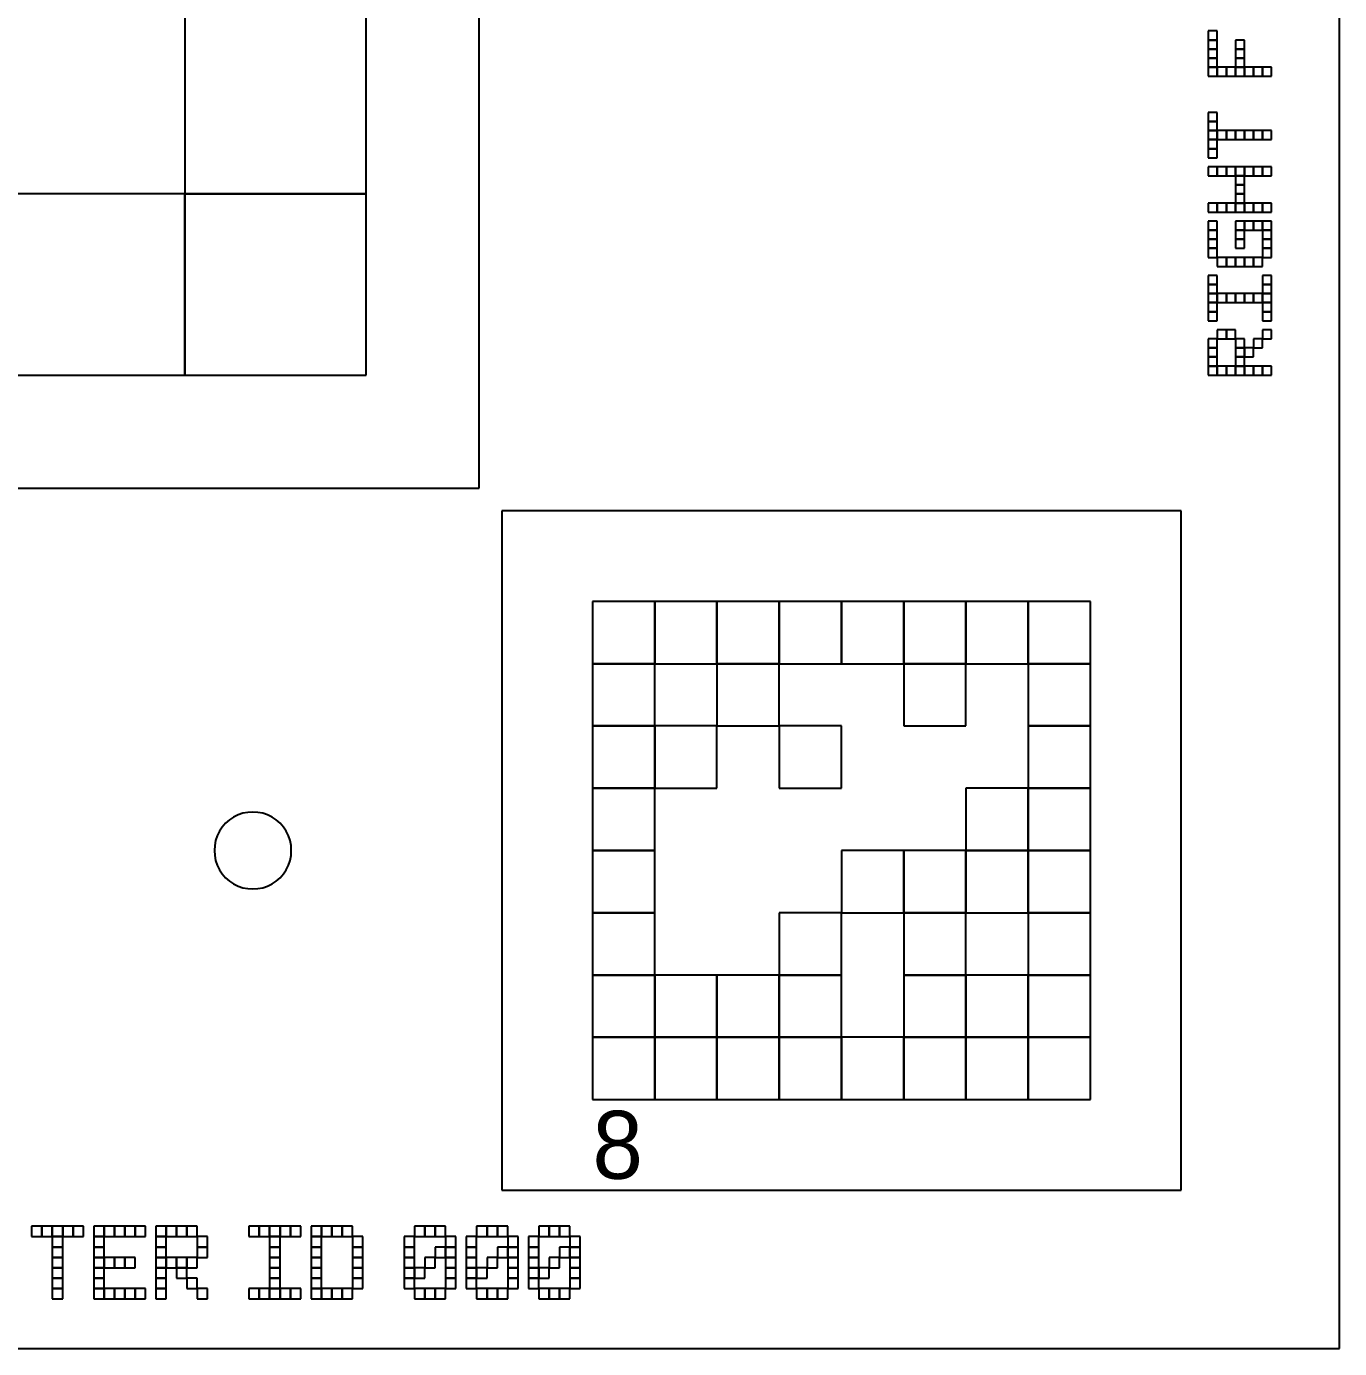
# Model space of a CAD drawing. Extents: x 0 to 150, y -8 to 159.
# Drawn here: x 92 to 150, y 0 to 58.4 of the extents above; entities that cross this region are included whole.
import ezdxf

# ---------------------------------------------------------------- set-up
doc = ezdxf.new("R2010")
doc.units = 0
for name, color, linetype in [('BLACK_POCKET', 7, 'CONTINUOUS'), ('BOARD_TEXT', 2, 'CONTINUOUS'), ('CUT', 1, 'CONTINUOUS'), ('LABEL', 3, 'CONTINUOUS'), ('MOUNT_HOLE', 5, 'CONTINUOUS'), ('QUIET_ZONE', 4, 'CONTINUOUS'), ('TAG_BOUNDARY', 8, 'CONTINUOUS')]:
    doc.layers.add(name, color=color, linetype=linetype)

msp = doc.modelspace()

# ---------------------------------------------------------------- linework, layer by layer
at = {"layer": 'BLACK_POCKET'}
for p, q in [((99, 59), (99, 51)), ((107, 51), (107, 59)), ((99, 51), (91, 51)), ((99, 51), (107, 51)), ((99, 43), (99, 51)), ((107, 51), (99, 51)), ((99, 51), (99, 43)), ((107, 43), (107, 51)), ((91, 43), (99, 43)), ((99, 43), (107, 43)), ((119.75, 33), (117, 33)), ((117, 33), (117, 30.25)), ((119.75, 30.25), (119.75, 33)), ((122.5, 33), (119.75, 33)), ((119.75, 33), (119.75, 30.25)), ((122.5, 30.25), (122.5, 33)), ((125.25, 33), (122.5, 33)), ((122.5, 33), (122.5, 30.25)), ((125.25, 30.25), (125.25, 33)), ((128, 33), (125.25, 33)), ((125.25, 33), (125.25, 30.25)), ((128, 30.25), (128, 33)), ((130.75, 33), (128, 33)), ((128, 33), (128, 30.25)), ((130.75, 30.25), (130.75, 33)), ((133.5, 33), (130.75, 33)), ((130.75, 33), (130.75, 30.25)), ((133.5, 30.25), (133.5, 33)), ((136.25, 33), (133.5, 33)), ((133.5, 33), (133.5, 30.25)), ((136.25, 30.25), (136.25, 33)), ((139, 33), (136.25, 33)), ((136.25, 33), (136.25, 30.25)), ((139, 30.25), (139, 33)), ((117, 30.25), (119.75, 30.25)), ((119.75, 30.25), (117, 30.25)), ((117, 30.25), (117, 27.5)), ((119.75, 30.25), (122.5, 30.25)), ((119.75, 27.5), (119.75, 30.25)), ((122.5, 30.25), (125.25, 30.25)), ((125.25, 30.25), (122.5, 30.25)), ((122.5, 30.25), (122.5, 27.5)), ((125.25, 30.25), (128, 30.25)), ((125.25, 27.5), (125.25, 30.25)), ((128, 30.25), (130.75, 30.25)), ((130.75, 30.25), (133.5, 30.25)), ((133.5, 30.25), (130.75, 30.25)), ((130.75, 30.25), (130.75, 27.5)), ((133.5, 30.25), (136.25, 30.25)), ((133.5, 27.5), (133.5, 30.25)), ((136.25, 30.25), (139, 30.25)), ((139, 30.25), (136.25, 30.25)), ((136.25, 30.25), (136.25, 27.5)), ((139, 27.5), (139, 30.25)), ((117, 27.5), (119.75, 27.5)), ((119.75, 27.5), (117, 27.5)), ((117, 27.5), (117, 24.75)), ((119.75, 24.75), (119.75, 27.5)), ((122.5, 27.5), (119.75, 27.5)), ((119.75, 27.5), (119.75, 24.75)), ((122.5, 27.5), (125.25, 27.5)), ((122.5, 24.75), (122.5, 27.5)), ((128, 27.5), (125.25, 27.5)), ((125.25, 27.5), (125.25, 24.75)), ((128, 24.75), (128, 27.5)), ((130.75, 27.5), (133.5, 27.5)), ((136.25, 27.5), (139, 27.5)), ((139, 27.5), (136.25, 27.5)), ((136.25, 27.5), (136.25, 24.75)), ((139, 24.75), (139, 27.5)), ((117, 24.75), (119.75, 24.75)), ((119.75, 24.75), (117, 24.75)), ((117, 24.75), (117, 22)), ((119.75, 24.75), (122.5, 24.75)), ((119.75, 22), (119.75, 24.75)), ((125.25, 24.75), (128, 24.75)), ((136.25, 24.75), (133.5, 24.75)), ((133.5, 24.75), (133.5, 22)), ((136.25, 24.75), (139, 24.75)), ((136.25, 22), (136.25, 24.75)), ((139, 24.75), (136.25, 24.75)), ((136.25, 24.75), (136.25, 22)), ((139, 22), (139, 24.75)), ((117, 22), (119.75, 22)), ((119.75, 22), (117, 22)), ((117, 22), (117, 19.25)), ((119.75, 19.25), (119.75, 22)), ((130.75, 22), (128, 22)), ((128, 22), (128, 19.25)), ((130.75, 19.25), (130.75, 22)), ((133.5, 22), (130.75, 22)), ((130.75, 22), (130.75, 19.25)), ((133.5, 22), (136.25, 22)), ((133.5, 19.25), (133.5, 22)), ((136.25, 22), (133.5, 22)), ((133.5, 22), (133.5, 19.25)), ((136.25, 22), (139, 22)), ((136.25, 19.25), (136.25, 22)), ((139, 22), (136.25, 22)), ((136.25, 22), (136.25, 19.25)), ((139, 19.25), (139, 22)), ((117, 19.25), (119.75, 19.25)), ((119.75, 19.25), (117, 19.25)), ((117, 19.25), (117, 16.5)), ((119.75, 16.5), (119.75, 19.25)), ((128, 19.25), (125.25, 19.25)), ((125.25, 19.25), (125.25, 16.5)), ((128, 19.25), (130.75, 19.25)), ((128, 16.5), (128, 19.25)), ((130.75, 19.25), (133.5, 19.25)), ((133.5, 19.25), (130.75, 19.25)), ((130.75, 19.25), (130.75, 16.5)), ((133.5, 19.25), (136.25, 19.25)), ((133.5, 16.5), (133.5, 19.25)), ((136.25, 19.25), (139, 19.25)), ((139, 19.25), (136.25, 19.25)), ((136.25, 19.25), (136.25, 16.5)), ((139, 16.5), (139, 19.25)), ((117, 16.5), (119.75, 16.5)), ((119.75, 16.5), (117, 16.5)), ((117, 16.5), (117, 13.75)), ((119.75, 13.75), (119.75, 16.5)), ((122.5, 16.5), (119.75, 16.5)), ((119.75, 16.5), (119.75, 13.75)), ((122.5, 13.75), (122.5, 16.5)), ((125.25, 16.5), (122.5, 16.5)), ((122.5, 16.5), (122.5, 13.75)), ((125.25, 16.5), (128, 16.5)), ((125.25, 13.75), (125.25, 16.5)), ((128, 16.5), (125.25, 16.5)), ((125.25, 16.5), (125.25, 13.75)), ((128, 13.75), (128, 16.5)), ((130.75, 16.5), (133.5, 16.5)), ((133.5, 16.5), (130.75, 16.5)), ((130.75, 16.5), (130.75, 13.75)), ((133.5, 13.75), (133.5, 16.5)), ((136.25, 16.5), (133.5, 16.5)), ((133.5, 16.5), (133.5, 13.75)), ((136.25, 16.5), (139, 16.5)), ((136.25, 13.75), (136.25, 16.5)), ((139, 16.5), (136.25, 16.5)), ((136.25, 16.5), (136.25, 13.75)), ((139, 13.75), (139, 16.5)), ((117, 13.75), (119.75, 13.75)), ((119.75, 13.75), (117, 13.75)), ((117, 13.75), (117, 11)), ((119.75, 13.75), (122.5, 13.75)), ((119.75, 11), (119.75, 13.75)), ((122.5, 13.75), (119.75, 13.75)), ((119.75, 13.75), (119.75, 11)), ((122.5, 13.75), (125.25, 13.75)), ((122.5, 11), (122.5, 13.75)), ((125.25, 13.75), (122.5, 13.75)), ((122.5, 13.75), (122.5, 11)), ((125.25, 13.75), (128, 13.75)), ((125.25, 11), (125.25, 13.75)), ((128, 13.75), (125.25, 13.75)), ((125.25, 13.75), (125.25, 11)), ((128, 11), (128, 13.75)), ((130.75, 13.75), (128, 13.75)), ((128, 13.75), (128, 11)), ((130.75, 13.75), (133.5, 13.75)), ((130.75, 11), (130.75, 13.75)), ((133.5, 13.75), (130.75, 13.75)), ((130.75, 13.75), (130.75, 11)), ((133.5, 13.75), (136.25, 13.75)), ((133.5, 11), (133.5, 13.75)), ((136.25, 13.75), (133.5, 13.75)), ((133.5, 13.75), (133.5, 11)), ((136.25, 13.75), (139, 13.75)), ((136.25, 11), (136.25, 13.75)), ((139, 13.75), (136.25, 13.75)), ((136.25, 13.75), (136.25, 11)), ((139, 11), (139, 13.75)), ((117, 11), (119.75, 11)), ((119.75, 11), (122.5, 11)), ((122.5, 11), (125.25, 11)), ((125.25, 11), (128, 11)), ((128, 11), (130.75, 11)), ((130.75, 11), (133.5, 11)), ((133.5, 11), (136.25, 11)), ((136.25, 11), (139, 11))]:
    msp.add_line(p, q, dxfattribs=at)
at = {"layer": 'BOARD_TEXT'}
for p, q in [((144.6, 58.2), (144.2, 58.2)), ((144.2, 58.2), (144.2, 57.8)), ((144.6, 57.8), (144.6, 58.2)), ((144.6, 57.8), (144.2, 57.8)), ((144.2, 57.8), (144.2, 57.4)), ((144.2, 57.8), (144.6, 57.8)), ((144.6, 57.4), (144.2, 57.4)), ((144.2, 57.4), (144.2, 57)), ((144.2, 57.4), (144.6, 57.4)), ((144.6, 57.4), (144.6, 57.8)), ((144.6, 57), (144.6, 57.4)), ((145.8, 57.8), (145.4, 57.8)), ((145.4, 57.8), (145.4, 57.4)), ((145.8, 57.4), (145.4, 57.4)), ((145.4, 57.4), (145.4, 57)), ((145.4, 57.4), (145.8, 57.4)), ((145.8, 57.4), (145.8, 57.8)), ((145.8, 57), (145.8, 57.4)), ((144.6, 57), (144.2, 57)), ((144.2, 57), (144.2, 56.6)), ((144.2, 57), (144.6, 57)), ((144.6, 56.6), (144.6, 57)), ((145.8, 57), (145.4, 57)), ((145.4, 57), (145.4, 56.6)), ((145.4, 57), (145.8, 57)), ((145.8, 56.6), (145.8, 57)), ((144.6, 56.6), (144.2, 56.6)), ((144.2, 56.6), (144.2, 56.2)), ((144.2, 56.6), (144.6, 56.6)), ((144.2, 56.2), (144.6, 56.2)), ((144.6, 56.2), (144.6, 56.6)), ((145, 56.6), (144.6, 56.6)), ((144.6, 56.6), (144.6, 56.2)), ((144.6, 56.2), (145, 56.2)), ((145, 56.2), (145, 56.6)), ((145.4, 56.6), (145, 56.6)), ((145, 56.6), (145, 56.2)), ((145, 56.2), (145.4, 56.2)), ((145.4, 56.2), (145.4, 56.6)), ((145.8, 56.6), (145.4, 56.6)), ((145.4, 56.6), (145.4, 56.2)), ((145.4, 56.6), (145.8, 56.6)), ((145.4, 56.2), (145.8, 56.2)), ((145.8, 56.2), (145.8, 56.6)), ((146.2, 56.6), (145.8, 56.6)), ((145.8, 56.6), (145.8, 56.2)), ((145.8, 56.2), (146.2, 56.2)), ((146.2, 56.2), (146.2, 56.6)), ((146.6, 56.6), (146.2, 56.6)), ((146.2, 56.6), (146.2, 56.2)), ((146.2, 56.2), (146.6, 56.2)), ((146.6, 56.2), (146.6, 56.6)), ((147, 56.6), (146.6, 56.6)), ((146.6, 56.6), (146.6, 56.2)), ((146.6, 56.2), (147, 56.2)), ((147, 56.2), (147, 56.6)), ((144.6, 54.6), (144.2, 54.6)), ((144.2, 54.6), (144.2, 54.2)), ((144.6, 54.2), (144.6, 54.6)), ((144.6, 54.2), (144.2, 54.2)), ((144.2, 54.2), (144.2, 53.8)), ((144.2, 54.2), (144.6, 54.2)), ((144.6, 53.8), (144.2, 53.8)), ((144.2, 53.8), (144.2, 53.4)), ((144.2, 53.8), (144.6, 53.8)), ((144.6, 53.8), (144.6, 54.2)), ((144.6, 53.4), (144.6, 53.8)), ((145, 53.8), (144.6, 53.8)), ((144.6, 53.8), (144.6, 53.4)), ((145, 53.4), (145, 53.8)), ((145.4, 53.8), (145, 53.8)), ((145, 53.8), (145, 53.4)), ((145.4, 53.4), (145.4, 53.8)), ((145.8, 53.8), (145.4, 53.8)), ((145.4, 53.8), (145.4, 53.4)), ((145.8, 53.4), (145.8, 53.8)), ((146.2, 53.8), (145.8, 53.8)), ((145.8, 53.8), (145.8, 53.4)), ((146.2, 53.4), (146.2, 53.8)), ((146.6, 53.8), (146.2, 53.8)), ((146.2, 53.8), (146.2, 53.4)), ((146.6, 53.4), (146.6, 53.8)), ((147, 53.8), (146.6, 53.8)), ((146.6, 53.8), (146.6, 53.4)), ((147, 53.4), (147, 53.8)), ((144.6, 53.4), (144.2, 53.4)), ((144.2, 53.4), (144.2, 53)), ((144.2, 53.4), (144.6, 53.4)), ((144.6, 53), (144.6, 53.4)), ((144.6, 53.4), (145, 53.4)), ((145, 53.4), (145.4, 53.4)), ((145.4, 53.4), (145.8, 53.4)), ((145.8, 53.4), (146.2, 53.4)), ((146.2, 53.4), (146.6, 53.4)), ((146.6, 53.4), (147, 53.4)), ((144.6, 53), (144.2, 53)), ((144.2, 53), (144.2, 52.6)), ((144.2, 53), (144.6, 53)), ((144.2, 52.6), (144.6, 52.6)), ((144.6, 52.6), (144.6, 53)), ((144.6, 52.2), (144.2, 52.2)), ((144.2, 52.2), (144.2, 51.8)), ((144.6, 51.8), (144.6, 52.2)), ((145, 52.2), (144.6, 52.2)), ((144.6, 52.2), (144.6, 51.8)), ((145, 51.8), (145, 52.2)), ((145.4, 52.2), (145, 52.2)), ((145, 52.2), (145, 51.8)), ((145.4, 51.8), (145.4, 52.2)), ((145.8, 52.2), (145.4, 52.2)), ((145.4, 52.2), (145.4, 51.8)), ((145.8, 51.8), (145.8, 52.2)), ((146.2, 52.2), (145.8, 52.2)), ((145.8, 52.2), (145.8, 51.8)), ((146.2, 51.8), (146.2, 52.2)), ((146.6, 52.2), (146.2, 52.2)), ((146.2, 52.2), (146.2, 51.8)), ((146.6, 51.8), (146.6, 52.2)), ((147, 52.2), (146.6, 52.2)), ((146.6, 52.2), (146.6, 51.8)), ((147, 51.8), (147, 52.2)), ((144.2, 51.8), (144.6, 51.8)), ((144.6, 51.8), (145, 51.8)), ((145, 51.8), (145.4, 51.8)), ((145.8, 51.8), (145.4, 51.8)), ((145.4, 51.8), (145.4, 51.4)), ((145.4, 51.8), (145.8, 51.8)), ((145.8, 51.4), (145.4, 51.4)), ((145.4, 51.4), (145.4, 51)), ((145.4, 51.4), (145.8, 51.4)), ((145.8, 51.4), (145.8, 51.8)), ((145.8, 51.8), (146.2, 51.8)), ((145.8, 51), (145.8, 51.4)), ((146.2, 51.8), (146.6, 51.8)), ((146.6, 51.8), (147, 51.8)), ((145.8, 51), (145.4, 51)), ((145.4, 51), (145.4, 50.6)), ((145.4, 51), (145.8, 51)), ((145.8, 50.6), (145.8, 51)), ((144.6, 50.6), (144.2, 50.6)), ((144.2, 50.6), (144.2, 50.2)), ((144.6, 50.2), (144.6, 50.6)), ((145, 50.6), (144.6, 50.6)), ((144.6, 50.6), (144.6, 50.2)), ((145, 50.2), (145, 50.6)), ((145.4, 50.6), (145, 50.6)), ((145, 50.6), (145, 50.2)), ((145.4, 50.2), (145.4, 50.6)), ((145.8, 50.6), (145.4, 50.6)), ((145.4, 50.6), (145.4, 50.2)), ((145.4, 50.6), (145.8, 50.6)), ((145.8, 50.2), (145.8, 50.6)), ((146.2, 50.6), (145.8, 50.6)), ((145.8, 50.6), (145.8, 50.2)), ((146.2, 50.2), (146.2, 50.6)), ((146.6, 50.6), (146.2, 50.6)), ((146.2, 50.6), (146.2, 50.2)), ((146.6, 50.2), (146.6, 50.6)), ((147, 50.6), (146.6, 50.6)), ((146.6, 50.6), (146.6, 50.2)), ((147, 50.2), (147, 50.6)), ((144.2, 50.2), (144.6, 50.2)), ((144.6, 49.8), (144.2, 49.8)), ((144.2, 49.8), (144.2, 49.4)), ((144.6, 50.2), (145, 50.2)), ((144.6, 49.4), (144.6, 49.8)), ((145, 50.2), (145.4, 50.2)), ((145.4, 50.2), (145.8, 50.2)), ((145.8, 49.8), (145.4, 49.8)), ((145.4, 49.8), (145.4, 49.4)), ((145.8, 50.2), (146.2, 50.2)), ((145.8, 49.4), (145.8, 49.8)), ((146.2, 49.8), (145.8, 49.8)), ((145.8, 49.8), (145.8, 49.4)), ((146.2, 50.2), (146.6, 50.2)), ((146.2, 49.4), (146.2, 49.8)), ((146.6, 49.8), (146.2, 49.8)), ((146.2, 49.8), (146.2, 49.4)), ((146.6, 50.2), (147, 50.2)), ((146.6, 49.4), (146.6, 49.8)), ((147, 49.8), (146.6, 49.8)), ((146.6, 49.8), (146.6, 49.4)), ((147, 49.4), (147, 49.8)), ((144.6, 49.4), (144.2, 49.4)), ((144.2, 49.4), (144.2, 49)), ((144.2, 49.4), (144.6, 49.4)), ((144.6, 49), (144.6, 49.4)), ((145.8, 49.4), (145.4, 49.4)), ((145.4, 49.4), (145.4, 49)), ((145.4, 49.4), (145.8, 49.4)), ((145.8, 49), (145.8, 49.4)), ((145.8, 49.4), (146.2, 49.4)), ((146.2, 49.4), (146.6, 49.4)), ((147, 49.4), (146.6, 49.4)), ((146.6, 49.4), (146.6, 49)), ((146.6, 49.4), (147, 49.4)), ((147, 49), (147, 49.4)), ((144.6, 49), (144.2, 49)), ((144.2, 49), (144.2, 48.6)), ((144.2, 49), (144.6, 49)), ((144.6, 48.6), (144.2, 48.6)), ((144.2, 48.6), (144.2, 48.2)), ((144.2, 48.6), (144.6, 48.6)), ((144.6, 48.6), (144.6, 49)), ((144.6, 48.2), (144.6, 48.6)), ((145.8, 49), (145.4, 49)), ((145.4, 49), (145.4, 48.6)), ((145.4, 49), (145.8, 49)), ((145.4, 48.6), (145.8, 48.6)), ((145.8, 48.6), (145.8, 49)), ((147, 49), (146.6, 49)), ((146.6, 49), (146.6, 48.6)), ((146.6, 49), (147, 49)), ((147, 48.6), (146.6, 48.6)), ((146.6, 48.6), (146.6, 48.2)), ((146.6, 48.6), (147, 48.6)), ((147, 48.6), (147, 49)), ((147, 48.2), (147, 48.6)), ((144.2, 48.2), (144.6, 48.2)), ((145, 48.2), (144.6, 48.2)), ((144.6, 48.2), (144.6, 47.8)), ((145, 47.8), (145, 48.2)), ((145.4, 48.2), (145, 48.2)), ((145, 48.2), (145, 47.8)), ((145.4, 47.8), (145.4, 48.2)), ((145.8, 48.2), (145.4, 48.2)), ((145.4, 48.2), (145.4, 47.8)), ((145.8, 47.8), (145.8, 48.2)), ((146.2, 48.2), (145.8, 48.2)), ((145.8, 48.2), (145.8, 47.8)), ((146.2, 47.8), (146.2, 48.2)), ((146.6, 48.2), (146.2, 48.2)), ((146.2, 48.2), (146.2, 47.8)), ((146.6, 47.8), (146.6, 48.2)), ((146.6, 48.2), (147, 48.2)), ((144.6, 47.4), (144.2, 47.4)), ((144.2, 47.4), (144.2, 47)), ((144.6, 47.8), (145, 47.8)), ((144.6, 47), (144.6, 47.4)), ((145, 47.8), (145.4, 47.8)), ((145.4, 47.8), (145.8, 47.8)), ((145.8, 47.8), (146.2, 47.8)), ((146.2, 47.8), (146.6, 47.8)), ((147, 47.4), (146.6, 47.4)), ((146.6, 47.4), (146.6, 47)), ((147, 47), (147, 47.4)), ((144.6, 47), (144.2, 47)), ((144.2, 47), (144.2, 46.6)), ((144.2, 47), (144.6, 47)), ((144.6, 46.6), (144.6, 47)), ((147, 47), (146.6, 47)), ((146.6, 47), (146.6, 46.6)), ((146.6, 47), (147, 47)), ((147, 46.6), (147, 47)), ((144.6, 46.6), (144.2, 46.6)), ((144.2, 46.6), (144.2, 46.2)), ((144.2, 46.6), (144.6, 46.6)), ((144.6, 46.2), (144.2, 46.2)), ((144.2, 46.2), (144.2, 45.8)), ((144.2, 46.2), (144.6, 46.2)), ((144.6, 46.2), (144.6, 46.6)), ((145, 46.6), (144.6, 46.6)), ((144.6, 46.6), (144.6, 46.2)), ((144.6, 45.8), (144.6, 46.2)), ((144.6, 46.2), (145, 46.2)), ((145, 46.2), (145, 46.6)), ((145.4, 46.6), (145, 46.6)), ((145, 46.6), (145, 46.2)), ((145, 46.2), (145.4, 46.2)), ((145.4, 46.2), (145.4, 46.6)), ((145.8, 46.6), (145.4, 46.6)), ((145.4, 46.6), (145.4, 46.2)), ((145.4, 46.2), (145.8, 46.2)), ((145.8, 46.2), (145.8, 46.6)), ((146.2, 46.6), (145.8, 46.6)), ((145.8, 46.6), (145.8, 46.2)), ((145.8, 46.2), (146.2, 46.2)), ((146.2, 46.2), (146.2, 46.6)), ((146.6, 46.6), (146.2, 46.6)), ((146.2, 46.6), (146.2, 46.2)), ((146.2, 46.2), (146.6, 46.2)), ((146.6, 46.2), (146.6, 46.6)), ((147, 46.6), (146.6, 46.6)), ((146.6, 46.6), (146.6, 46.2)), ((146.6, 46.6), (147, 46.6)), ((147, 46.2), (146.6, 46.2)), ((146.6, 46.2), (146.6, 45.8)), ((146.6, 46.2), (147, 46.2)), ((147, 46.2), (147, 46.6)), ((147, 45.8), (147, 46.2)), ((144.6, 45.8), (144.2, 45.8)), ((144.2, 45.8), (144.2, 45.4)), ((144.2, 45.8), (144.6, 45.8)), ((144.6, 45.4), (144.6, 45.8)), ((147, 45.8), (146.6, 45.8)), ((146.6, 45.8), (146.6, 45.4)), ((146.6, 45.8), (147, 45.8)), ((147, 45.4), (147, 45.8)), ((144.2, 45.4), (144.6, 45.4)), ((145, 45), (144.6, 45)), ((144.6, 45), (144.6, 44.6)), ((145, 44.6), (145, 45)), ((145.4, 45), (145, 45)), ((145, 45), (145, 44.6)), ((145.4, 44.6), (145.4, 45)), ((146.6, 45.4), (147, 45.4)), ((147, 45), (146.6, 45)), ((146.6, 45), (146.6, 44.6)), ((147, 44.6), (147, 45)), ((144.6, 44.6), (144.2, 44.6)), ((144.2, 44.6), (144.2, 44.2)), ((144.6, 44.2), (144.6, 44.6)), ((144.6, 44.6), (145, 44.6)), ((145, 44.6), (145.4, 44.6)), ((145.8, 44.6), (145.4, 44.6)), ((145.4, 44.6), (145.4, 44.2)), ((145.8, 44.2), (145.8, 44.6)), ((146.6, 44.6), (146.2, 44.6)), ((146.2, 44.6), (146.2, 44.2)), ((146.6, 44.2), (146.6, 44.6)), ((146.6, 44.6), (147, 44.6)), ((144.6, 44.2), (144.2, 44.2)), ((144.2, 44.2), (144.2, 43.8)), ((144.2, 44.2), (144.6, 44.2)), ((144.6, 43.8), (144.6, 44.2)), ((145.8, 44.2), (145.4, 44.2)), ((145.4, 44.2), (145.4, 43.8)), ((145.4, 44.2), (145.8, 44.2)), ((145.8, 43.8), (145.8, 44.2)), ((146.2, 44.2), (145.8, 44.2)), ((145.8, 44.2), (145.8, 43.8)), ((146.2, 43.8), (146.2, 44.2)), ((146.2, 44.2), (146.6, 44.2)), ((144.6, 43.8), (144.2, 43.8)), ((144.2, 43.8), (144.2, 43.4)), ((144.2, 43.8), (144.6, 43.8)), ((144.6, 43.4), (144.2, 43.4)), ((144.2, 43.4), (144.2, 43)), ((144.2, 43.4), (144.6, 43.4)), ((144.6, 43.4), (144.6, 43.8)), ((144.6, 43), (144.6, 43.4)), ((145, 43.4), (144.6, 43.4)), ((144.6, 43.4), (144.6, 43)), ((145, 43), (145, 43.4)), ((145.4, 43.4), (145, 43.4)), ((145, 43.4), (145, 43)), ((145.8, 43.8), (145.4, 43.8)), ((145.4, 43.8), (145.4, 43.4)), ((145.4, 43.8), (145.8, 43.8)), ((145.4, 43), (145.4, 43.4)), ((145.8, 43.4), (145.4, 43.4)), ((145.4, 43.4), (145.4, 43)), ((145.4, 43.4), (145.8, 43.4)), ((145.8, 43.4), (145.8, 43.8)), ((145.8, 43.8), (146.2, 43.8)), ((145.8, 43), (145.8, 43.4)), ((146.2, 43.4), (145.8, 43.4)), ((145.8, 43.4), (145.8, 43)), ((146.2, 43), (146.2, 43.4)), ((146.6, 43.4), (146.2, 43.4)), ((146.2, 43.4), (146.2, 43)), ((146.6, 43), (146.6, 43.4)), ((147, 43.4), (146.6, 43.4)), ((146.6, 43.4), (146.6, 43)), ((147, 43), (147, 43.4)), ((144.2, 43), (144.6, 43)), ((144.6, 43), (145, 43)), ((145, 43), (145.4, 43)), ((145.4, 43), (145.8, 43)), ((145.8, 43), (146.2, 43)), ((146.2, 43), (146.6, 43)), ((146.6, 43), (147, 43)), ((92.685714, 5.4), (92.228571, 5.4)), ((92.228571, 5.4), (92.228571, 4.942857)), ((92.685714, 4.942857), (92.685714, 5.4)), ((93.142857, 5.4), (92.685714, 5.4)), ((92.685714, 5.4), (92.685714, 4.942857)), ((93.142857, 4.942857), (93.142857, 5.4)), ((93.6, 5.4), (93.142857, 5.4)), ((93.142857, 5.4), (93.142857, 4.942857)), ((93.6, 4.942857), (93.6, 5.4)), ((94.057143, 5.4), (93.6, 5.4)), ((93.6, 5.4), (93.6, 4.942857)), ((94.057143, 4.942857), (94.057143, 5.4)), ((94.514286, 5.4), (94.057143, 5.4)), ((94.057143, 5.4), (94.057143, 4.942857)), ((94.514286, 4.942857), (94.514286, 5.4)), ((95.428571, 5.4), (94.971429, 5.4)), ((94.971429, 5.4), (94.971429, 4.942857)), ((95.428571, 4.942857), (95.428571, 5.4)), ((95.885714, 5.4), (95.428571, 5.4)), ((95.428571, 5.4), (95.428571, 4.942857)), ((95.885714, 4.942857), (95.885714, 5.4)), ((96.342857, 5.4), (95.885714, 5.4)), ((95.885714, 5.4), (95.885714, 4.942857)), ((96.342857, 4.942857), (96.342857, 5.4)), ((96.8, 5.4), (96.342857, 5.4)), ((96.342857, 5.4), (96.342857, 4.942857)), ((96.8, 4.942857), (96.8, 5.4)), ((97.257143, 5.4), (96.8, 5.4)), ((96.8, 5.4), (96.8, 4.942857)), ((97.257143, 4.942857), (97.257143, 5.4)), ((98.171429, 5.4), (97.714286, 5.4)), ((97.714286, 5.4), (97.714286, 4.942857)), ((98.171429, 4.942857), (98.171429, 5.4)), ((98.628571, 5.4), (98.171429, 5.4)), ((98.171429, 5.4), (98.171429, 4.942857)), ((98.628571, 4.942857), (98.628571, 5.4)), ((99.085714, 5.4), (98.628571, 5.4)), ((98.628571, 5.4), (98.628571, 4.942857)), ((99.085714, 4.942857), (99.085714, 5.4)), ((99.542857, 5.4), (99.085714, 5.4)), ((99.085714, 5.4), (99.085714, 4.942857)), ((99.542857, 4.942857), (99.542857, 5.4)), ((102.285714, 5.4), (101.828571, 5.4)), ((101.828571, 5.4), (101.828571, 4.942857)), ((102.285714, 4.942857), (102.285714, 5.4)), ((102.742857, 5.4), (102.285714, 5.4)), ((102.285714, 5.4), (102.285714, 4.942857)), ((102.742857, 4.942857), (102.742857, 5.4)), ((103.2, 5.4), (102.742857, 5.4)), ((102.742857, 5.4), (102.742857, 4.942857)), ((103.2, 4.942857), (103.2, 5.4)), ((103.657143, 5.4), (103.2, 5.4)), ((103.2, 5.4), (103.2, 4.942857)), ((103.657143, 4.942857), (103.657143, 5.4)), ((104.114286, 5.4), (103.657143, 5.4)), ((103.657143, 5.4), (103.657143, 4.942857)), ((104.114286, 4.942857), (104.114286, 5.4)), ((105.028571, 5.4), (104.571429, 5.4)), ((104.571429, 5.4), (104.571429, 4.942857)), ((105.028571, 4.942857), (105.028571, 5.4)), ((105.485714, 5.4), (105.028571, 5.4)), ((105.028571, 5.4), (105.028571, 4.942857)), ((105.485714, 4.942857), (105.485714, 5.4)), ((105.942857, 5.4), (105.485714, 5.4)), ((105.485714, 5.4), (105.485714, 4.942857)), ((105.942857, 4.942857), (105.942857, 5.4)), ((106.4, 5.4), (105.942857, 5.4)), ((105.942857, 5.4), (105.942857, 4.942857)), ((106.4, 4.942857), (106.4, 5.4)), ((109.6, 5.4), (109.142857, 5.4)), ((109.142857, 5.4), (109.142857, 4.942857)), ((109.6, 4.942857), (109.6, 5.4)), ((110.057143, 5.4), (109.6, 5.4)), ((109.6, 5.4), (109.6, 4.942857)), ((110.057143, 4.942857), (110.057143, 5.4)), ((110.514286, 5.4), (110.057143, 5.4)), ((110.057143, 5.4), (110.057143, 4.942857)), ((110.514286, 4.942857), (110.514286, 5.4)), ((112.342857, 5.4), (111.885714, 5.4)), ((111.885714, 5.4), (111.885714, 4.942857)), ((112.342857, 4.942857), (112.342857, 5.4)), ((112.8, 5.4), (112.342857, 5.4)), ((112.342857, 5.4), (112.342857, 4.942857)), ((112.8, 4.942857), (112.8, 5.4)), ((113.257143, 5.4), (112.8, 5.4)), ((112.8, 5.4), (112.8, 4.942857)), ((113.257143, 4.942857), (113.257143, 5.4)), ((115.085714, 5.4), (114.628571, 5.4)), ((114.628571, 5.4), (114.628571, 4.942857)), ((115.085714, 4.942857), (115.085714, 5.4)), ((115.542857, 5.4), (115.085714, 5.4)), ((115.085714, 5.4), (115.085714, 4.942857)), ((115.542857, 4.942857), (115.542857, 5.4)), ((116, 5.4), (115.542857, 5.4)), ((115.542857, 5.4), (115.542857, 4.942857)), ((116, 4.942857), (116, 5.4)), ((92.228571, 4.942857), (92.685714, 4.942857)), ((92.685714, 4.942857), (93.142857, 4.942857)), ((93.142857, 4.942857), (93.6, 4.942857)), ((93.6, 4.942857), (93.142857, 4.942857)), ((93.142857, 4.942857), (93.142857, 4.485714)), ((93.6, 4.942857), (94.057143, 4.942857)), ((93.6, 4.485714), (93.6, 4.942857)), ((94.057143, 4.942857), (94.514286, 4.942857)), ((94.971429, 4.942857), (95.428571, 4.942857)), ((95.428571, 4.942857), (94.971429, 4.942857)), ((94.971429, 4.942857), (94.971429, 4.485714)), ((95.428571, 4.942857), (95.885714, 4.942857)), ((95.428571, 4.485714), (95.428571, 4.942857)), ((95.885714, 4.942857), (96.342857, 4.942857)), ((96.342857, 4.942857), (96.8, 4.942857)), ((96.8, 4.942857), (97.257143, 4.942857)), ((97.714286, 4.942857), (98.171429, 4.942857)), ((98.171429, 4.942857), (97.714286, 4.942857)), ((97.714286, 4.942857), (97.714286, 4.485714)), ((98.171429, 4.942857), (98.628571, 4.942857)), ((98.171429, 4.485714), (98.171429, 4.942857)), ((98.628571, 4.942857), (99.085714, 4.942857)), ((99.085714, 4.942857), (99.542857, 4.942857)), ((100, 4.942857), (99.542857, 4.942857)), ((99.542857, 4.942857), (99.542857, 4.485714)), ((100, 4.485714), (100, 4.942857)), ((101.828571, 4.942857), (102.285714, 4.942857)), ((102.285714, 4.942857), (102.742857, 4.942857)), ((102.742857, 4.942857), (103.2, 4.942857)), ((103.2, 4.942857), (102.742857, 4.942857)), ((102.742857, 4.942857), (102.742857, 4.485714)), ((103.2, 4.942857), (103.657143, 4.942857)), ((103.2, 4.485714), (103.2, 4.942857)), ((103.657143, 4.942857), (104.114286, 4.942857)), ((104.571429, 4.942857), (105.028571, 4.942857)), ((105.028571, 4.942857), (104.571429, 4.942857)), ((104.571429, 4.942857), (104.571429, 4.485714)), ((105.028571, 4.942857), (105.485714, 4.942857)), ((105.028571, 4.485714), (105.028571, 4.942857)), ((105.485714, 4.942857), (105.942857, 4.942857)), ((105.942857, 4.942857), (106.4, 4.942857)), ((106.857143, 4.942857), (106.4, 4.942857)), ((106.4, 4.942857), (106.4, 4.485714)), ((106.857143, 4.485714), (106.857143, 4.942857)), ((109.142857, 4.942857), (108.685714, 4.942857)), ((108.685714, 4.942857), (108.685714, 4.485714)), ((109.142857, 4.942857), (109.6, 4.942857)), ((109.142857, 4.485714), (109.142857, 4.942857)), ((109.6, 4.942857), (110.057143, 4.942857)), ((110.057143, 4.942857), (110.514286, 4.942857)), ((110.971429, 4.942857), (110.514286, 4.942857)), ((110.514286, 4.942857), (110.514286, 4.485714)), ((110.971429, 4.485714), (110.971429, 4.942857)), ((111.885714, 4.942857), (111.428571, 4.942857)), ((111.428571, 4.942857), (111.428571, 4.485714)), ((111.885714, 4.942857), (112.342857, 4.942857)), ((111.885714, 4.485714), (111.885714, 4.942857)), ((112.342857, 4.942857), (112.8, 4.942857)), ((112.8, 4.942857), (113.257143, 4.942857)), ((113.714286, 4.942857), (113.257143, 4.942857)), ((113.257143, 4.942857), (113.257143, 4.485714)), ((113.714286, 4.485714), (113.714286, 4.942857)), ((114.628571, 4.942857), (114.171429, 4.942857)), ((114.171429, 4.942857), (114.171429, 4.485714)), ((114.628571, 4.942857), (115.085714, 4.942857)), ((114.628571, 4.485714), (114.628571, 4.942857)), ((115.085714, 4.942857), (115.542857, 4.942857)), ((115.542857, 4.942857), (116, 4.942857)), ((116.457143, 4.942857), (116, 4.942857)), ((116, 4.942857), (116, 4.485714)), ((116.457143, 4.485714), (116.457143, 4.942857)), ((93.142857, 4.485714), (93.6, 4.485714)), ((93.6, 4.485714), (93.142857, 4.485714)), ((93.142857, 4.485714), (93.142857, 4.028571)), ((93.6, 4.028571), (93.6, 4.485714)), ((94.971429, 4.485714), (95.428571, 4.485714)), ((95.428571, 4.485714), (94.971429, 4.485714)), ((94.971429, 4.485714), (94.971429, 4.028571)), ((95.428571, 4.028571), (95.428571, 4.485714)), ((97.714286, 4.485714), (98.171429, 4.485714)), ((98.171429, 4.485714), (97.714286, 4.485714)), ((97.714286, 4.485714), (97.714286, 4.028571)), ((98.171429, 4.028571), (98.171429, 4.485714)), ((99.542857, 4.485714), (100, 4.485714)), ((100, 4.485714), (99.542857, 4.485714)), ((99.542857, 4.485714), (99.542857, 4.028571)), ((100, 4.028571), (100, 4.485714)), ((102.742857, 4.485714), (103.2, 4.485714)), ((103.2, 4.485714), (102.742857, 4.485714)), ((102.742857, 4.485714), (102.742857, 4.028571)), ((103.2, 4.028571), (103.2, 4.485714)), ((104.571429, 4.485714), (105.028571, 4.485714)), ((105.028571, 4.485714), (104.571429, 4.485714)), ((104.571429, 4.485714), (104.571429, 4.028571)), ((105.028571, 4.028571), (105.028571, 4.485714)), ((106.4, 4.485714), (106.857143, 4.485714)), ((106.857143, 4.485714), (106.4, 4.485714)), ((106.4, 4.485714), (106.4, 4.028571)), ((106.857143, 4.028571), (106.857143, 4.485714)), ((108.685714, 4.485714), (109.142857, 4.485714)), ((109.142857, 4.485714), (108.685714, 4.485714)), ((108.685714, 4.485714), (108.685714, 4.028571)), ((109.142857, 4.028571), (109.142857, 4.485714)), ((110.514286, 4.485714), (110.057143, 4.485714)), ((110.057143, 4.485714), (110.057143, 4.028571)), ((110.514286, 4.485714), (110.971429, 4.485714)), ((110.514286, 4.028571), (110.514286, 4.485714)), ((110.971429, 4.485714), (110.514286, 4.485714)), ((110.514286, 4.485714), (110.514286, 4.028571)), ((110.971429, 4.028571), (110.971429, 4.485714)), ((111.428571, 4.485714), (111.885714, 4.485714)), ((111.885714, 4.485714), (111.428571, 4.485714)), ((111.428571, 4.485714), (111.428571, 4.028571)), ((111.885714, 4.028571), (111.885714, 4.485714)), ((113.257143, 4.485714), (112.8, 4.485714)), ((112.8, 4.485714), (112.8, 4.028571)), ((113.257143, 4.485714), (113.714286, 4.485714)), ((113.257143, 4.028571), (113.257143, 4.485714)), ((113.714286, 4.485714), (113.257143, 4.485714)), ((113.257143, 4.485714), (113.257143, 4.028571)), ((113.714286, 4.028571), (113.714286, 4.485714)), ((114.171429, 4.485714), (114.628571, 4.485714)), ((114.628571, 4.485714), (114.171429, 4.485714)), ((114.171429, 4.485714), (114.171429, 4.028571)), ((114.628571, 4.028571), (114.628571, 4.485714)), ((116, 4.485714), (115.542857, 4.485714)), ((115.542857, 4.485714), (115.542857, 4.028571)), ((116, 4.485714), (116.457143, 4.485714)), ((116, 4.028571), (116, 4.485714)), ((116.457143, 4.485714), (116, 4.485714)), ((116, 4.485714), (116, 4.028571)), ((116.457143, 4.028571), (116.457143, 4.485714)), ((93.142857, 4.028571), (93.6, 4.028571)), ((93.6, 4.028571), (93.142857, 4.028571)), ((93.142857, 4.028571), (93.142857, 3.571429)), ((93.142857, 3.571429), (93.6, 3.571429)), ((93.6, 3.571429), (93.142857, 3.571429)), ((93.142857, 3.571429), (93.142857, 3.114286)), ((93.6, 3.571429), (93.6, 4.028571)), ((93.6, 3.114286), (93.6, 3.571429)), ((94.971429, 4.028571), (95.428571, 4.028571)), ((95.428571, 4.028571), (94.971429, 4.028571)), ((94.971429, 4.028571), (94.971429, 3.571429)), ((94.971429, 3.571429), (95.428571, 3.571429)), ((95.428571, 3.571429), (94.971429, 3.571429)), ((94.971429, 3.571429), (94.971429, 3.114286)), ((95.428571, 3.571429), (95.428571, 4.028571)), ((95.885714, 4.028571), (95.428571, 4.028571)), ((95.428571, 4.028571), (95.428571, 3.571429)), ((95.428571, 3.571429), (95.885714, 3.571429)), ((95.428571, 3.114286), (95.428571, 3.571429)), ((95.885714, 3.571429), (95.885714, 4.028571)), ((96.342857, 4.028571), (95.885714, 4.028571)), ((95.885714, 4.028571), (95.885714, 3.571429)), ((95.885714, 3.571429), (96.342857, 3.571429)), ((96.342857, 3.571429), (96.342857, 4.028571)), ((96.8, 4.028571), (96.342857, 4.028571)), ((96.342857, 4.028571), (96.342857, 3.571429)), ((96.342857, 3.571429), (96.8, 3.571429)), ((96.8, 3.571429), (96.8, 4.028571)), ((97.714286, 4.028571), (98.171429, 4.028571)), ((98.171429, 4.028571), (97.714286, 4.028571)), ((97.714286, 4.028571), (97.714286, 3.571429)), ((97.714286, 3.571429), (98.171429, 3.571429)), ((98.171429, 3.571429), (97.714286, 3.571429)), ((97.714286, 3.571429), (97.714286, 3.114286)), ((98.171429, 3.571429), (98.171429, 4.028571)), ((98.628571, 4.028571), (98.171429, 4.028571)), ((98.171429, 4.028571), (98.171429, 3.571429)), ((98.171429, 3.571429), (98.628571, 3.571429)), ((98.171429, 3.114286), (98.171429, 3.571429)), ((98.628571, 3.571429), (98.628571, 4.028571)), ((99.085714, 4.028571), (98.628571, 4.028571)), ((98.628571, 4.028571), (98.628571, 3.571429)), ((98.628571, 3.571429), (99.085714, 3.571429)), ((99.085714, 3.571429), (98.628571, 3.571429)), ((98.628571, 3.571429), (98.628571, 3.114286)), ((99.085714, 3.571429), (99.085714, 4.028571)), ((99.542857, 4.028571), (99.085714, 4.028571)), ((99.085714, 4.028571), (99.085714, 3.571429)), ((99.085714, 3.571429), (99.542857, 3.571429)), ((99.085714, 3.114286), (99.085714, 3.571429)), ((99.542857, 4.028571), (100, 4.028571)), ((99.542857, 3.571429), (99.542857, 4.028571)), ((102.742857, 4.028571), (103.2, 4.028571)), ((103.2, 4.028571), (102.742857, 4.028571)), ((102.742857, 4.028571), (102.742857, 3.571429)), ((102.742857, 3.571429), (103.2, 3.571429)), ((103.2, 3.571429), (102.742857, 3.571429)), ((102.742857, 3.571429), (102.742857, 3.114286)), ((103.2, 3.571429), (103.2, 4.028571)), ((103.2, 3.114286), (103.2, 3.571429)), ((104.571429, 4.028571), (105.028571, 4.028571)), ((105.028571, 4.028571), (104.571429, 4.028571)), ((104.571429, 4.028571), (104.571429, 3.571429)), ((104.571429, 3.571429), (105.028571, 3.571429)), ((105.028571, 3.571429), (104.571429, 3.571429)), ((104.571429, 3.571429), (104.571429, 3.114286)), ((105.028571, 3.571429), (105.028571, 4.028571)), ((105.028571, 3.114286), (105.028571, 3.571429)), ((106.4, 4.028571), (106.857143, 4.028571)), ((106.857143, 4.028571), (106.4, 4.028571)), ((106.4, 4.028571), (106.4, 3.571429)), ((106.4, 3.571429), (106.857143, 3.571429)), ((106.857143, 3.571429), (106.4, 3.571429)), ((106.4, 3.571429), (106.4, 3.114286)), ((106.857143, 3.571429), (106.857143, 4.028571)), ((106.857143, 3.114286), (106.857143, 3.571429)), ((108.685714, 4.028571), (109.142857, 4.028571)), ((109.142857, 4.028571), (108.685714, 4.028571)), ((108.685714, 4.028571), (108.685714, 3.571429)), ((108.685714, 3.571429), (109.142857, 3.571429)), ((109.142857, 3.571429), (108.685714, 3.571429)), ((108.685714, 3.571429), (108.685714, 3.114286)), ((109.142857, 3.571429), (109.142857, 4.028571)), ((109.142857, 3.114286), (109.142857, 3.571429)), ((109.6, 3.571429), (109.142857, 3.571429)), ((109.142857, 3.571429), (109.142857, 3.114286)), ((110.057143, 4.028571), (109.6, 4.028571)), ((109.6, 4.028571), (109.6, 3.571429)), ((109.6, 3.571429), (110.057143, 3.571429)), ((109.6, 3.114286), (109.6, 3.571429)), ((110.057143, 4.028571), (110.514286, 4.028571)), ((110.057143, 3.571429), (110.057143, 4.028571)), ((110.514286, 4.028571), (110.971429, 4.028571)), ((110.971429, 4.028571), (110.514286, 4.028571)), ((110.514286, 4.028571), (110.514286, 3.571429)), ((110.514286, 3.571429), (110.971429, 3.571429)), ((110.971429, 3.571429), (110.514286, 3.571429)), ((110.514286, 3.571429), (110.514286, 3.114286)), ((110.971429, 3.571429), (110.971429, 4.028571)), ((110.971429, 3.114286), (110.971429, 3.571429)), ((111.428571, 4.028571), (111.885714, 4.028571)), ((111.885714, 4.028571), (111.428571, 4.028571)), ((111.428571, 4.028571), (111.428571, 3.571429)), ((111.428571, 3.571429), (111.885714, 3.571429)), ((111.885714, 3.571429), (111.428571, 3.571429)), ((111.428571, 3.571429), (111.428571, 3.114286)), ((111.885714, 3.571429), (111.885714, 4.028571)), ((111.885714, 3.114286), (111.885714, 3.571429)), ((112.342857, 3.571429), (111.885714, 3.571429)), ((111.885714, 3.571429), (111.885714, 3.114286)), ((112.8, 4.028571), (112.342857, 4.028571)), ((112.342857, 4.028571), (112.342857, 3.571429)), ((112.342857, 3.571429), (112.8, 3.571429)), ((112.342857, 3.114286), (112.342857, 3.571429)), ((112.8, 4.028571), (113.257143, 4.028571)), ((112.8, 3.571429), (112.8, 4.028571)), ((113.257143, 4.028571), (113.714286, 4.028571)), ((113.714286, 4.028571), (113.257143, 4.028571)), ((113.257143, 4.028571), (113.257143, 3.571429)), ((113.257143, 3.571429), (113.714286, 3.571429)), ((113.714286, 3.571429), (113.257143, 3.571429)), ((113.257143, 3.571429), (113.257143, 3.114286)), ((113.714286, 3.571429), (113.714286, 4.028571)), ((113.714286, 3.114286), (113.714286, 3.571429)), ((114.171429, 4.028571), (114.628571, 4.028571)), ((114.628571, 4.028571), (114.171429, 4.028571)), ((114.171429, 4.028571), (114.171429, 3.571429)), ((114.171429, 3.571429), (114.628571, 3.571429)), ((114.628571, 3.571429), (114.171429, 3.571429)), ((114.171429, 3.571429), (114.171429, 3.114286)), ((114.628571, 3.571429), (114.628571, 4.028571)), ((114.628571, 3.114286), (114.628571, 3.571429)), ((115.085714, 3.571429), (114.628571, 3.571429)), ((114.628571, 3.571429), (114.628571, 3.114286)), ((115.542857, 4.028571), (115.085714, 4.028571)), ((115.085714, 4.028571), (115.085714, 3.571429)), ((115.085714, 3.571429), (115.542857, 3.571429)), ((115.085714, 3.114286), (115.085714, 3.571429)), ((115.542857, 4.028571), (116, 4.028571)), ((115.542857, 3.571429), (115.542857, 4.028571)), ((116, 4.028571), (116.457143, 4.028571)), ((116.457143, 4.028571), (116, 4.028571)), ((116, 4.028571), (116, 3.571429)), ((116, 3.571429), (116.457143, 3.571429)), ((116.457143, 3.571429), (116, 3.571429)), ((116, 3.571429), (116, 3.114286)), ((116.457143, 3.571429), (116.457143, 4.028571)), ((116.457143, 3.114286), (116.457143, 3.571429)), ((93.142857, 3.114286), (93.6, 3.114286)), ((93.6, 3.114286), (93.142857, 3.114286)), ((93.142857, 3.114286), (93.142857, 2.657143)), ((93.6, 2.657143), (93.6, 3.114286)), ((94.971429, 3.114286), (95.428571, 3.114286)), ((95.428571, 3.114286), (94.971429, 3.114286)), ((94.971429, 3.114286), (94.971429, 2.657143)), ((95.428571, 2.657143), (95.428571, 3.114286)), ((97.714286, 3.114286), (98.171429, 3.114286)), ((98.171429, 3.114286), (97.714286, 3.114286)), ((97.714286, 3.114286), (97.714286, 2.657143)), ((98.171429, 2.657143), (98.171429, 3.114286)), ((98.628571, 3.114286), (99.085714, 3.114286)), ((99.542857, 3.114286), (99.085714, 3.114286)), ((99.085714, 3.114286), (99.085714, 2.657143)), ((99.542857, 2.657143), (99.542857, 3.114286)), ((102.742857, 3.114286), (103.2, 3.114286)), ((103.2, 3.114286), (102.742857, 3.114286)), ((102.742857, 3.114286), (102.742857, 2.657143)), ((103.2, 2.657143), (103.2, 3.114286)), ((104.571429, 3.114286), (105.028571, 3.114286)), ((105.028571, 3.114286), (104.571429, 3.114286)), ((104.571429, 3.114286), (104.571429, 2.657143)), ((105.028571, 2.657143), (105.028571, 3.114286)), ((106.4, 3.114286), (106.857143, 3.114286)), ((106.857143, 3.114286), (106.4, 3.114286)), ((106.4, 3.114286), (106.4, 2.657143)), ((106.857143, 2.657143), (106.857143, 3.114286)), ((108.685714, 3.114286), (109.142857, 3.114286)), ((109.142857, 3.114286), (108.685714, 3.114286)), ((108.685714, 3.114286), (108.685714, 2.657143)), ((109.142857, 3.114286), (109.6, 3.114286)), ((109.142857, 2.657143), (109.142857, 3.114286)), ((110.514286, 3.114286), (110.971429, 3.114286)), ((110.971429, 3.114286), (110.514286, 3.114286)), ((110.514286, 3.114286), (110.514286, 2.657143)), ((110.971429, 2.657143), (110.971429, 3.114286)), ((111.428571, 3.114286), (111.885714, 3.114286)), ((111.885714, 3.114286), (111.428571, 3.114286)), ((111.428571, 3.114286), (111.428571, 2.657143)), ((111.885714, 3.114286), (112.342857, 3.114286)), ((111.885714, 2.657143), (111.885714, 3.114286)), ((113.257143, 3.114286), (113.714286, 3.114286)), ((113.714286, 3.114286), (113.257143, 3.114286)), ((113.257143, 3.114286), (113.257143, 2.657143)), ((113.714286, 2.657143), (113.714286, 3.114286)), ((114.171429, 3.114286), (114.628571, 3.114286)), ((114.628571, 3.114286), (114.171429, 3.114286)), ((114.171429, 3.114286), (114.171429, 2.657143)), ((114.628571, 3.114286), (115.085714, 3.114286)), ((114.628571, 2.657143), (114.628571, 3.114286)), ((116, 3.114286), (116.457143, 3.114286)), ((116.457143, 3.114286), (116, 3.114286)), ((116, 3.114286), (116, 2.657143)), ((116.457143, 2.657143), (116.457143, 3.114286)), ((93.142857, 2.657143), (93.6, 2.657143)), ((93.6, 2.657143), (93.142857, 2.657143)), ((93.142857, 2.657143), (93.142857, 2.2)), ((93.6, 2.2), (93.6, 2.657143)), ((94.971429, 2.657143), (95.428571, 2.657143)), ((95.428571, 2.657143), (94.971429, 2.657143)), ((94.971429, 2.657143), (94.971429, 2.2)), ((95.428571, 2.2), (95.428571, 2.657143)), ((95.885714, 2.657143), (95.428571, 2.657143)), ((95.428571, 2.657143), (95.428571, 2.2)), ((95.885714, 2.2), (95.885714, 2.657143)), ((96.342857, 2.657143), (95.885714, 2.657143)), ((95.885714, 2.657143), (95.885714, 2.2)), ((96.342857, 2.2), (96.342857, 2.657143)), ((96.8, 2.657143), (96.342857, 2.657143)), ((96.342857, 2.657143), (96.342857, 2.2)), ((96.8, 2.2), (96.8, 2.657143)), ((97.257143, 2.657143), (96.8, 2.657143)), ((96.8, 2.657143), (96.8, 2.2)), ((97.257143, 2.2), (97.257143, 2.657143)), ((97.714286, 2.657143), (98.171429, 2.657143)), ((98.171429, 2.657143), (97.714286, 2.657143)), ((97.714286, 2.657143), (97.714286, 2.2)), ((98.171429, 2.2), (98.171429, 2.657143)), ((99.085714, 2.657143), (99.542857, 2.657143)), ((100, 2.657143), (99.542857, 2.657143)), ((99.542857, 2.657143), (99.542857, 2.2)), ((100, 2.2), (100, 2.657143)), ((102.285714, 2.657143), (101.828571, 2.657143)), ((101.828571, 2.657143), (101.828571, 2.2)), ((102.285714, 2.2), (102.285714, 2.657143)), ((102.742857, 2.657143), (102.285714, 2.657143)), ((102.285714, 2.657143), (102.285714, 2.2)), ((102.742857, 2.657143), (103.2, 2.657143)), ((102.742857, 2.2), (102.742857, 2.657143)), ((103.2, 2.657143), (102.742857, 2.657143)), ((102.742857, 2.657143), (102.742857, 2.2)), ((103.2, 2.2), (103.2, 2.657143)), ((103.657143, 2.657143), (103.2, 2.657143)), ((103.2, 2.657143), (103.2, 2.2)), ((103.657143, 2.2), (103.657143, 2.657143)), ((104.114286, 2.657143), (103.657143, 2.657143)), ((103.657143, 2.657143), (103.657143, 2.2)), ((104.114286, 2.2), (104.114286, 2.657143)), ((104.571429, 2.657143), (105.028571, 2.657143)), ((105.028571, 2.657143), (104.571429, 2.657143)), ((104.571429, 2.657143), (104.571429, 2.2)), ((105.028571, 2.2), (105.028571, 2.657143)), ((105.485714, 2.657143), (105.028571, 2.657143)), ((105.028571, 2.657143), (105.028571, 2.2)), ((105.485714, 2.2), (105.485714, 2.657143)), ((105.942857, 2.657143), (105.485714, 2.657143)), ((105.485714, 2.657143), (105.485714, 2.2)), ((105.942857, 2.2), (105.942857, 2.657143)), ((106.4, 2.657143), (105.942857, 2.657143)), ((105.942857, 2.657143), (105.942857, 2.2)), ((106.4, 2.657143), (106.857143, 2.657143)), ((106.4, 2.2), (106.4, 2.657143)), ((108.685714, 2.657143), (109.142857, 2.657143)), ((109.6, 2.657143), (109.142857, 2.657143)), ((109.142857, 2.657143), (109.142857, 2.2)), ((109.6, 2.2), (109.6, 2.657143)), ((110.057143, 2.657143), (109.6, 2.657143)), ((109.6, 2.657143), (109.6, 2.2)), ((110.057143, 2.2), (110.057143, 2.657143)), ((110.514286, 2.657143), (110.057143, 2.657143)), ((110.057143, 2.657143), (110.057143, 2.2)), ((110.514286, 2.657143), (110.971429, 2.657143)), ((110.514286, 2.2), (110.514286, 2.657143)), ((111.428571, 2.657143), (111.885714, 2.657143)), ((112.342857, 2.657143), (111.885714, 2.657143)), ((111.885714, 2.657143), (111.885714, 2.2)), ((112.342857, 2.2), (112.342857, 2.657143)), ((112.8, 2.657143), (112.342857, 2.657143)), ((112.342857, 2.657143), (112.342857, 2.2)), ((112.8, 2.2), (112.8, 2.657143)), ((113.257143, 2.657143), (112.8, 2.657143)), ((112.8, 2.657143), (112.8, 2.2)), ((113.257143, 2.657143), (113.714286, 2.657143)), ((113.257143, 2.2), (113.257143, 2.657143)), ((114.171429, 2.657143), (114.628571, 2.657143)), ((115.085714, 2.657143), (114.628571, 2.657143)), ((114.628571, 2.657143), (114.628571, 2.2)), ((115.085714, 2.2), (115.085714, 2.657143)), ((115.542857, 2.657143), (115.085714, 2.657143)), ((115.085714, 2.657143), (115.085714, 2.2)), ((115.542857, 2.2), (115.542857, 2.657143)), ((116, 2.657143), (115.542857, 2.657143)), ((115.542857, 2.657143), (115.542857, 2.2)), ((116, 2.657143), (116.457143, 2.657143)), ((116, 2.2), (116, 2.657143)), ((93.142857, 2.2), (93.6, 2.2)), ((94.971429, 2.2), (95.428571, 2.2)), ((95.428571, 2.2), (95.885714, 2.2)), ((95.885714, 2.2), (96.342857, 2.2)), ((96.342857, 2.2), (96.8, 2.2)), ((96.8, 2.2), (97.257143, 2.2)), ((97.714286, 2.2), (98.171429, 2.2)), ((99.542857, 2.2), (100, 2.2)), ((101.828571, 2.2), (102.285714, 2.2)), ((102.285714, 2.2), (102.742857, 2.2)), ((102.742857, 2.2), (103.2, 2.2)), ((103.2, 2.2), (103.657143, 2.2)), ((103.657143, 2.2), (104.114286, 2.2)), ((104.571429, 2.2), (105.028571, 2.2)), ((105.028571, 2.2), (105.485714, 2.2)), ((105.485714, 2.2), (105.942857, 2.2)), ((105.942857, 2.2), (106.4, 2.2)), ((109.142857, 2.2), (109.6, 2.2)), ((109.6, 2.2), (110.057143, 2.2)), ((110.057143, 2.2), (110.514286, 2.2)), ((111.885714, 2.2), (112.342857, 2.2)), ((112.342857, 2.2), (112.8, 2.2)), ((112.8, 2.2), (113.257143, 2.2)), ((114.628571, 2.2), (115.085714, 2.2)), ((115.085714, 2.2), (115.542857, 2.2)), ((115.542857, 2.2), (116, 2.2))]:
    msp.add_line(p, q, dxfattribs=at)
at = {"layer": 'CUT'}
for p, q in [((150, 0), (150, 150)), ((0, 0), (150, 0))]:
    msp.add_line(p, q, dxfattribs=at)
at = {"layer": 'MOUNT_HOLE'}
for p, q in [((101.15, 23.472243), (100.965106, 23.348701)), ((101.349438, 23.570595), (101.15, 23.472243)), ((101.560008, 23.642074), (101.349438, 23.570595)), ((101.778105, 23.685456), (101.560008, 23.642074)), ((102, 23.7), (101.778105, 23.685456)), ((102.221895, 23.685456), (102, 23.7)), ((102.439992, 23.642074), (102.221895, 23.685456)), ((102.650562, 23.570595), (102.439992, 23.642074)), ((102.85, 23.472243), (102.650562, 23.570595)), ((103.034894, 23.348701), (102.85, 23.472243)), ((100.527757, 22.85), (100.429405, 22.650562)), ((100.651299, 23.034894), (100.527757, 22.85)), ((100.797918, 23.202082), (100.651299, 23.034894)), ((100.965106, 23.348701), (100.797918, 23.202082)), ((103.202082, 23.202082), (103.034894, 23.348701)), ((103.348701, 23.034894), (103.202082, 23.202082)), ((103.472243, 22.85), (103.348701, 23.034894)), ((103.570595, 22.650562), (103.472243, 22.85)), ((100.314544, 22.221895), (100.3, 22)), ((100.357926, 22.439992), (100.314544, 22.221895)), ((100.429405, 22.650562), (100.357926, 22.439992)), ((103.642074, 22.439992), (103.570595, 22.650562)), ((103.685456, 22.221895), (103.642074, 22.439992)), ((103.7, 22), (103.685456, 22.221895)), ((100.3, 22), (100.314544, 21.778105)), ((100.314544, 21.778105), (100.357926, 21.560008)), ((103.642074, 21.560008), (103.685456, 21.778105)), ((103.685456, 21.778105), (103.7, 22)), ((100.357926, 21.560008), (100.429405, 21.349438)), ((100.429405, 21.349438), (100.527757, 21.15)), ((100.527757, 21.15), (100.651299, 20.965106)), ((103.348701, 20.965106), (103.472243, 21.15)), ((103.472243, 21.15), (103.570595, 21.349438)), ((103.570595, 21.349438), (103.642074, 21.560008)), ((100.651299, 20.965106), (100.797918, 20.797918)), ((100.797918, 20.797918), (100.965106, 20.651299)), ((100.965106, 20.651299), (101.15, 20.527757)), ((101.15, 20.527757), (101.349438, 20.429405)), ((102.650562, 20.429405), (102.85, 20.527757)), ((102.85, 20.527757), (103.034894, 20.651299)), ((103.034894, 20.651299), (103.202082, 20.797918)), ((103.202082, 20.797918), (103.348701, 20.965106)), ((101.349438, 20.429405), (101.560008, 20.357926)), ((101.560008, 20.357926), (101.778105, 20.314544)), ((101.778105, 20.314544), (102, 20.3)), ((102, 20.3), (102.221895, 20.314544)), ((102.221895, 20.314544), (102.439992, 20.357926)), ((102.439992, 20.357926), (102.650562, 20.429405))]:
    msp.add_line(p, q, dxfattribs=at)
at = {"layer": 'QUIET_ZONE'}
for p, q in [((112, 38), (112, 112)), ((38, 38), (112, 38)), ((143, 37), (113, 37)), ((113, 37), (113, 7)), ((143, 7), (143, 37)), ((113, 7), (143, 7))]:
    msp.add_line(p, q, dxfattribs=at)
at = {"layer": 'TAG_BOUNDARY'}
for p, q in [((107, 43), (107, 107)), ((43, 43), (107, 43)), ((139, 33), (117, 33)), ((117, 33), (117, 11)), ((139, 11), (139, 33)), ((117, 11), (139, 11))]:
    msp.add_line(p, q, dxfattribs=at)

# ---------------------------------------------------------------- texts
at = {"layer": 'LABEL'}
msp.add_text('8', height=3, dxfattribs=at).set_placement((117, 7.5))

doc.saveas('drawing.dxf')
